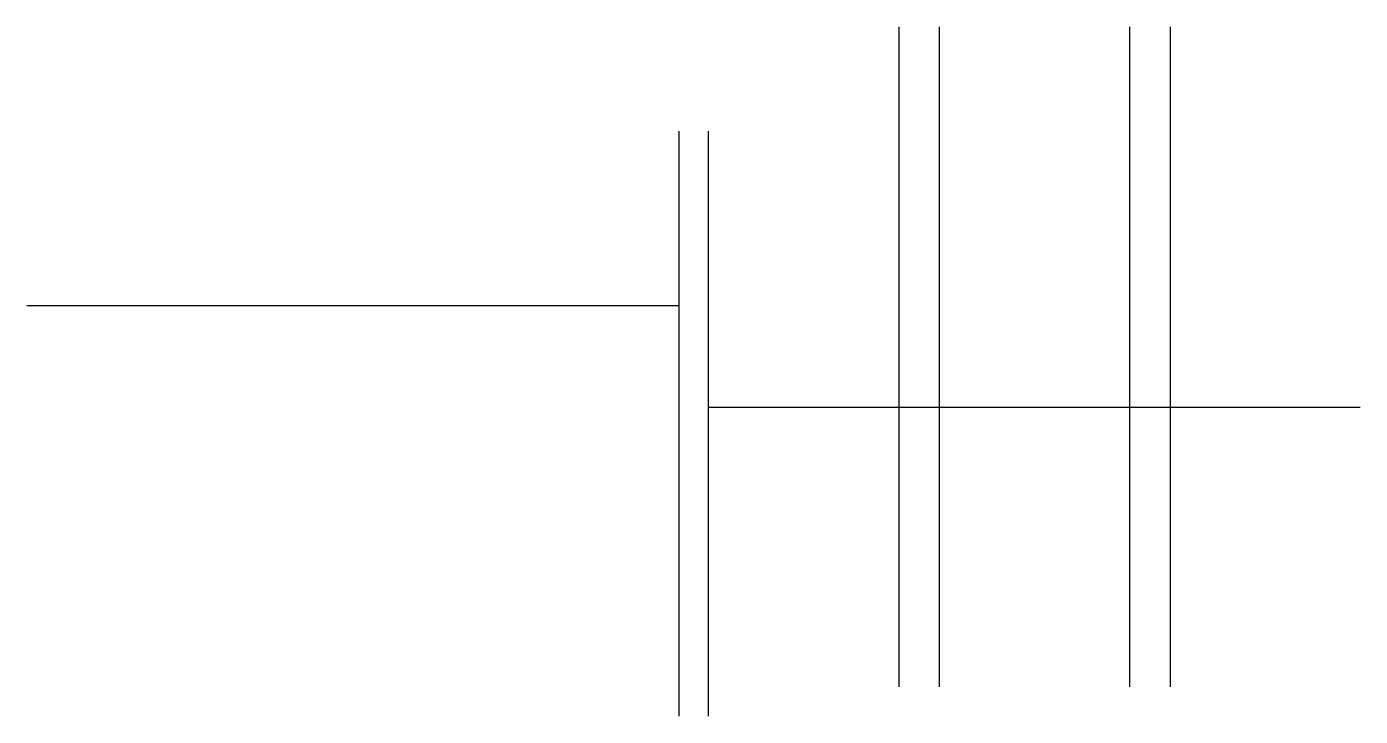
# Model space of a CAD drawing. Header units: metres. Extents: x 4489 to 5344, y 2555 to 2997.
import ezdxf

# ---------------------------------------------------------------- set-up
doc = ezdxf.new("R2010")
doc.units = ezdxf.units.M
doc.layers.add('3', color=7, linetype='Continuous')
doc.layers.add('Painéis', color=7, linetype='Continuous')

msp = doc.modelspace()

# ---------------------------------------------------------------- linework, layer by layer
at = {"layer": '3', "color": 7, "lineweight": 25}
for points in [[(4906.72, 2929.94), (4906.72, 2554.94)], [(4925.72, 2554.94), (4925.72, 2929.94)]]:
    msp.add_lwpolyline(points, dxfattribs=at)
at = {"layer": 'Painéis', "color": 7, "lineweight": 25}
for p, q in [((5047.73, 2996.94), (5047.73, 2573.94)), ((5073.73, 2996.94), (5073.73, 2573.94)), ((5195.73, 2996.94), (5195.73, 2573.94)), ((5221.73, 2996.94), (5221.73, 2573.94)), ((4906.63, 2817.94), (4488.63, 2817.94)), ((5343.63, 2752.94), (4925.63, 2752.94))]:
    msp.add_line(p, q, dxfattribs=at)

doc.saveas('drawing.dxf')
